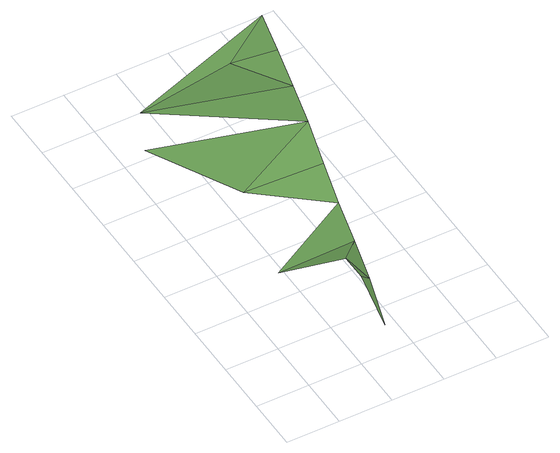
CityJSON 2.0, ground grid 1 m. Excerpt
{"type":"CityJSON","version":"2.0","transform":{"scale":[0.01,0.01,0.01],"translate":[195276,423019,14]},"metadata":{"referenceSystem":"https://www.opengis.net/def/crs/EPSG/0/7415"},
"CityObjects":{
"plantcover1":{"type":"PlantCover","attributes":{"3df_class":"Forest","bgt_fysiekvoorkomen":"groenvoorziening","bgt_status":"bestaand","identificatienamespace":"NL.IMGeo","begroeidterreindeeloptalud":"true","relatievehoogteligging":0,"aantal_punten":0},"geometry":[{"type":"MultiSurface","lod":"1","boundaries":[[[0,1,2]],[[3,4,5]],[[5,0,2]],[[5,2,3]],[[6,4,3]],[[7,8,9]],[[7,6,10]],[[7,10,8]],[[11,8,12]],[[13,11,12]],[[13,14,11]],[[13,12,15]],[[14,13,15]]]}]}
},
"vertices":[
[175,128,125],[167,37,93],[193,132,108],[220,228,101],[75,228,98],[175,178,125],[246,324,96],[125,428,93],[299,515,99],[25,578,113],[273,419,95],[75,678,92],[326,610,89],[275,728,67],[377,798,69],[351,704,81]
]}
